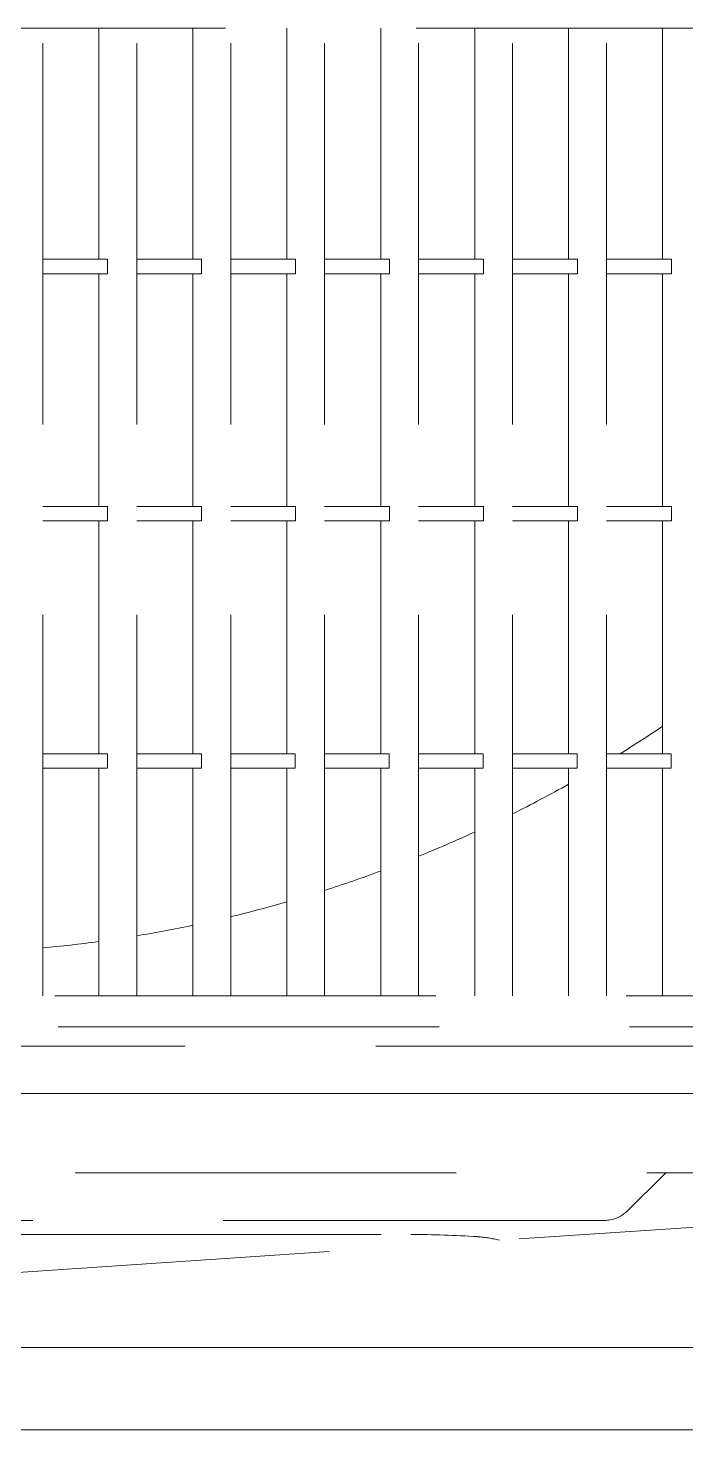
# Model space of a CAD drawing. Units: millimetres at full size, sheet at 1:30. Extents: x -17796 to 21385, y -23279 to 7734.
# Drawn here: x -4602.4 to -4498.8, y -2876.6 to -2655.9 of the extents above; entities that cross this region are included whole.
import ezdxf

# ---------------------------------------------------------------- set-up
doc = ezdxf.new("R2010")
doc.units = ezdxf.units.MM
doc.header["$LTSCALE"] = 30
doc.linetypes.add('DASHED2', pattern=[3, 2, -1])
doc.linetypes.add('USER9', pattern=[2.3, 2, -0.1, 0.1, -0.1])
for name, color, linetype, lineweight in [('0-C_0_4P', 4, 'Continuous', 18), ('1-F_衛生陶器・住設', 2, 'USER9', 18), ('3-B_仕上線（タイル・', 7, 'Continuous', 18), ('7-C_B2', 1, 'Continuous', 18), ('E-8_緑点線', 7, 'DASHED2', 9)]:
    doc.layers.add(name, color=color, linetype=linetype, lineweight=lineweight)

# ---------------------------------------------------------------- blocks, each defined once
blk = doc.blocks.new('1')
at = {"layer": 'E-8_緑点線'}
for p, q in [((643.09, 43.95), (161.83, 43.95)), ((434.29, -108.43), (434.29, 43.96)), ((443.11, 7.57), (443.11, 43.97)), ((449.09, -108.43), (449.09, 43.96)), ((457.91, 7.57), (457.91, 43.97)), ((463.89, -108.43), (463.89, 43.95)), ((472.71, 7.57), (472.71, 43.97)), ((478.69, -108.43), (478.69, 43.95)), ((487.51, 7.57), (487.51, 43.97)), ((493.49, -108.43), (493.49, 43.95)), ((502.31, 7.57), (502.31, 43.97)), ((508.29, -108.43), (508.29, 43.95)), ((517.11, 7.57), (517.11, 43.97)), ((523.09, -108.43), (523.09, 43.95)), ((531.91, 7.57), (531.91, 43.97)), ((434.29, 7.56), (444.48, 7.56)), ((449.09, 7.56), (459.28, 7.56)), ((463.89, 7.56), (474.08, 7.56)), ((474.08, 7.56), (474.08, 5.29)), ((478.69, 7.56), (488.88, 7.56)), ((488.88, 5.29), (488.88, 7.56)), ((493.49, 7.56), (503.68, 7.56)), ((508.29, 7.56), (518.48, 7.56)), ((523.09, 7.56), (533.28, 7.56)), ((443.11, -31.35), (443.11, 5.3)), ((457.91, -31.35), (457.91, 5.3)), ((463.89, 5.29), (474.08, 5.29)), ((472.71, -31.35), (472.71, 5.3)), ((478.69, 5.29), (488.88, 5.29)), ((487.51, -31.35), (487.51, 5.3)), ((502.31, -31.35), (502.31, 5.3)), ((517.11, -31.35), (517.11, 5.3)), ((531.91, -31.35), (531.91, 5.3)), ((434.29, -31.36), (444.48, -31.36)), ((449.09, -31.36), (459.28, -31.36)), ((463.89, -31.36), (474.08, -31.36)), ((474.08, -31.36), (474.08, -33.63)), ((478.69, -31.36), (488.88, -31.36)), ((488.88, -33.63), (488.88, -31.36)), ((493.49, -31.36), (503.68, -31.36)), ((508.29, -31.36), (518.48, -31.36)), ((523.09, -31.36), (533.28, -31.36)), ((443.11, -70.27), (443.11, -33.62)), ((457.91, -70.28), (457.91, -33.63)), ((463.89, -33.63), (474.08, -33.63)), ((472.71, -70.27), (472.71, -33.62)), ((478.69, -33.63), (488.88, -33.63)), ((487.51, -70.27), (487.51, -33.62)), ((502.31, -70.27), (502.31, -33.62)), ((517.11, -70.27), (517.11, -33.62)), ((531.91, -70.32), (531.91, -33.67)), ((434.29, -70.28), (444.47, -70.28)), ((449.09, -70.28), (459.27, -70.28)), ((463.89, -70.28), (474.07, -70.28)), ((474.07, -70.28), (474.07, -72.55)), ((478.69, -70.28), (488.87, -70.28)), ((488.87, -72.55), (488.87, -70.28)), ((493.49, -70.28), (503.67, -70.28)), ((508.29, -70.28), (518.47, -70.28)), ((523.09, -70.28), (533.27, -70.28)), ((443.11, -108.43), (443.11, -72.55)), ((457.91, -108.43), (457.91, -72.55)), ((463.89, -72.55), (474.07, -72.55)), ((472.71, -108.43), (472.71, -72.55)), ((478.69, -72.55), (488.87, -72.55)), ((487.51, -108.43), (487.51, -72.55)), ((502.31, -108.43), (502.31, -72.55)), ((517.11, -108.43), (517.11, -72.55)), ((531.91, -108.43), (531.91, -72.55)), ((166.18, -108.43), (638.6, -108.43)), ((166.71, -113.27), (638.22, -113.27)), ((636.73, -116.32), (168.2, -116.32)), ((679.41, -136.27), (18.22, -136.27)), ((526.11, -142.5), (532.41, -136.27)), ((522.72, -143.77), (239.98, -143.77)), ((419.52, -152.69), (552.88, -143.77)), ((337.58, -146.02), (492.25, -145.98))]:
    blk.add_line(p, q, dxfattribs=at)
for points in [[(434.29, 5.29), (444.48, 5.29), (444.48, 7.56)], [(449.09, 5.29), (459.28, 5.29), (459.28, 7.56)], [(493.49, 5.29), (503.68, 5.29), (503.68, 7.56)], [(508.29, 5.29), (518.48, 5.29), (518.48, 7.56)], [(523.09, 5.29), (533.28, 5.29), (533.28, 7.56)], [(434.29, -33.63), (444.48, -33.63), (444.48, -31.36)], [(449.09, -33.63), (459.28, -33.63), (459.28, -31.36)], [(493.49, -33.63), (503.68, -33.63), (503.68, -31.36)], [(508.29, -33.63), (518.48, -33.63), (518.48, -31.36)], [(523.09, -33.63), (533.28, -33.63), (533.28, -31.36)], [(434.29, -72.55), (444.47, -72.55), (444.47, -70.28)], [(449.09, -72.55), (459.27, -72.55), (459.27, -70.28)], [(493.49, -72.55), (503.67, -72.55), (503.67, -70.28)], [(508.29, -72.55), (518.47, -72.55), (518.47, -70.28)], [(523.09, -72.55), (533.27, -72.55), (533.27, -70.28)]]:
    blk.add_lwpolyline(points, dxfattribs=at)
for centre, radius, start, end in [((414.91, 107.23), 209, 301.8584, 304.0423), ((414.91, 107.23), 209, 296.5362, 299.2738), ((414.91, 107.23), 209, 292.083, 294.7193), ((414.91, 107.23), 209, 287.7664, 290.326), ((414.91, 107.23), 209, 283.5517, 286.0544), ((414.91, 107.23), 209, 279.4106, 281.8727), ((414.91, 107.23), 209, 275.3187, 277.7543), ((522.75, -138.7), 5.07, 269.7384, 311.4543), ((490.88, -343.3), 197.33, 86.565, 89.6025), ((500.98, -169.44), 23.17, 76.889, 85.7312)]:
    blk.add_arc(centre, radius, start, end, dxfattribs=at)

msp = doc.modelspace()

# ---------------------------------------------------------------- linework, layer by layer
at = {"layer": '0-C_0_4P'}
for p, q in [((-3664.12, -2823.6), (-6229.12, -2823.6)), ((-3664.12, -2863.6), (-6241.62, -2863.6))]:
    msp.add_line(p, q, dxfattribs=at)
at = {"layer": '1-F_衛生陶器・住設'}
msp.add_line((-7005.42, -2863.6), (1844.09, -2863.6), dxfattribs=at)
at = {"layer": '3-B_仕上線（タイル・', "color": 6}
msp.add_line((-4523.99, -2863.6), (-4471.49, -2863.6), dxfattribs=at)
at = {"layer": '7-C_B2'}
msp.add_line((-3670.12, -2876.6), (-6241.62, -2876.6), dxfattribs=at)

# ---------------------------------------------------------------- block references
at = {"layer": 'E-8_緑点線'}
msp.add_blockref('1', (-5034.35, -2699.84), dxfattribs=at)

doc.saveas('drawing.dxf')
